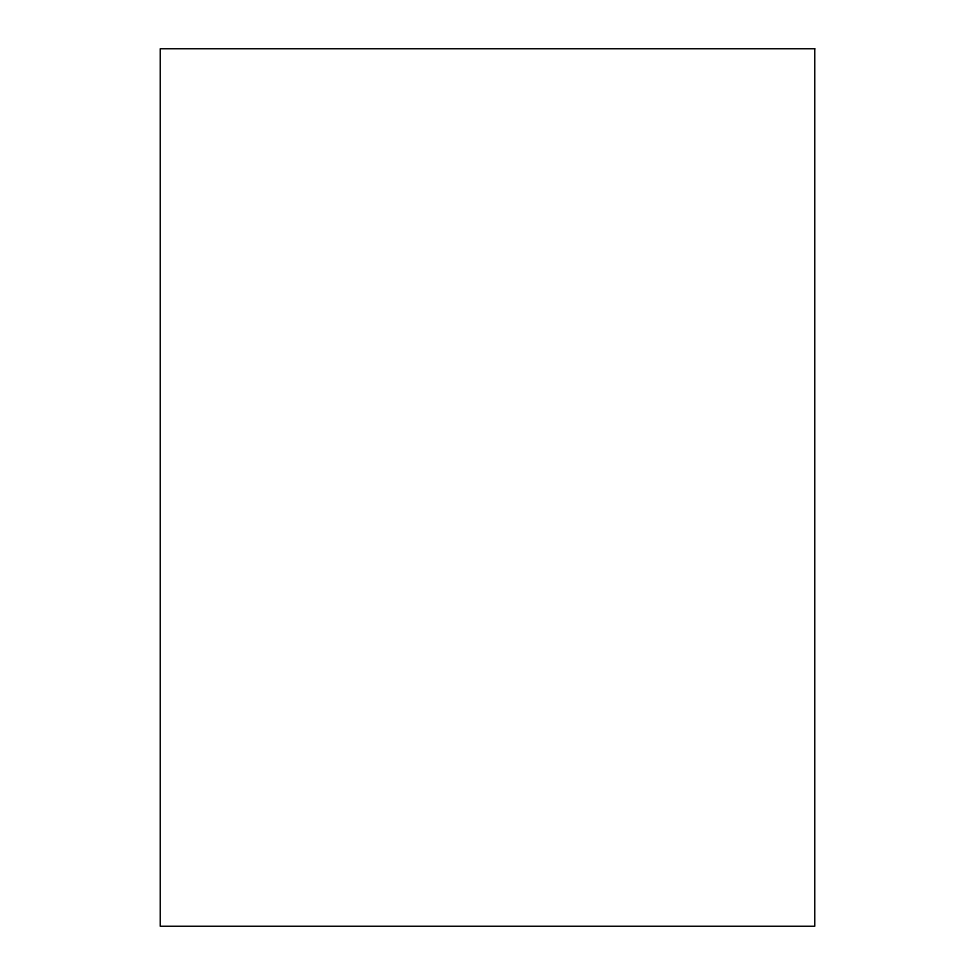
<?xml version="1.0" encoding="UTF-8"?>
<svg xmlns="http://www.w3.org/2000/svg" width="975" height="975" viewBox="0 0 975 975"><rect width="100%" height="100%" fill="white"/><g stroke="black" fill="none" stroke-linecap="round" stroke-linejoin="round"><path stroke-width="1.46" d="M814.759 48.75L160.241 48.75L160.241 926.25L814.759 926.25L814.759 48.75"/></g></svg>
